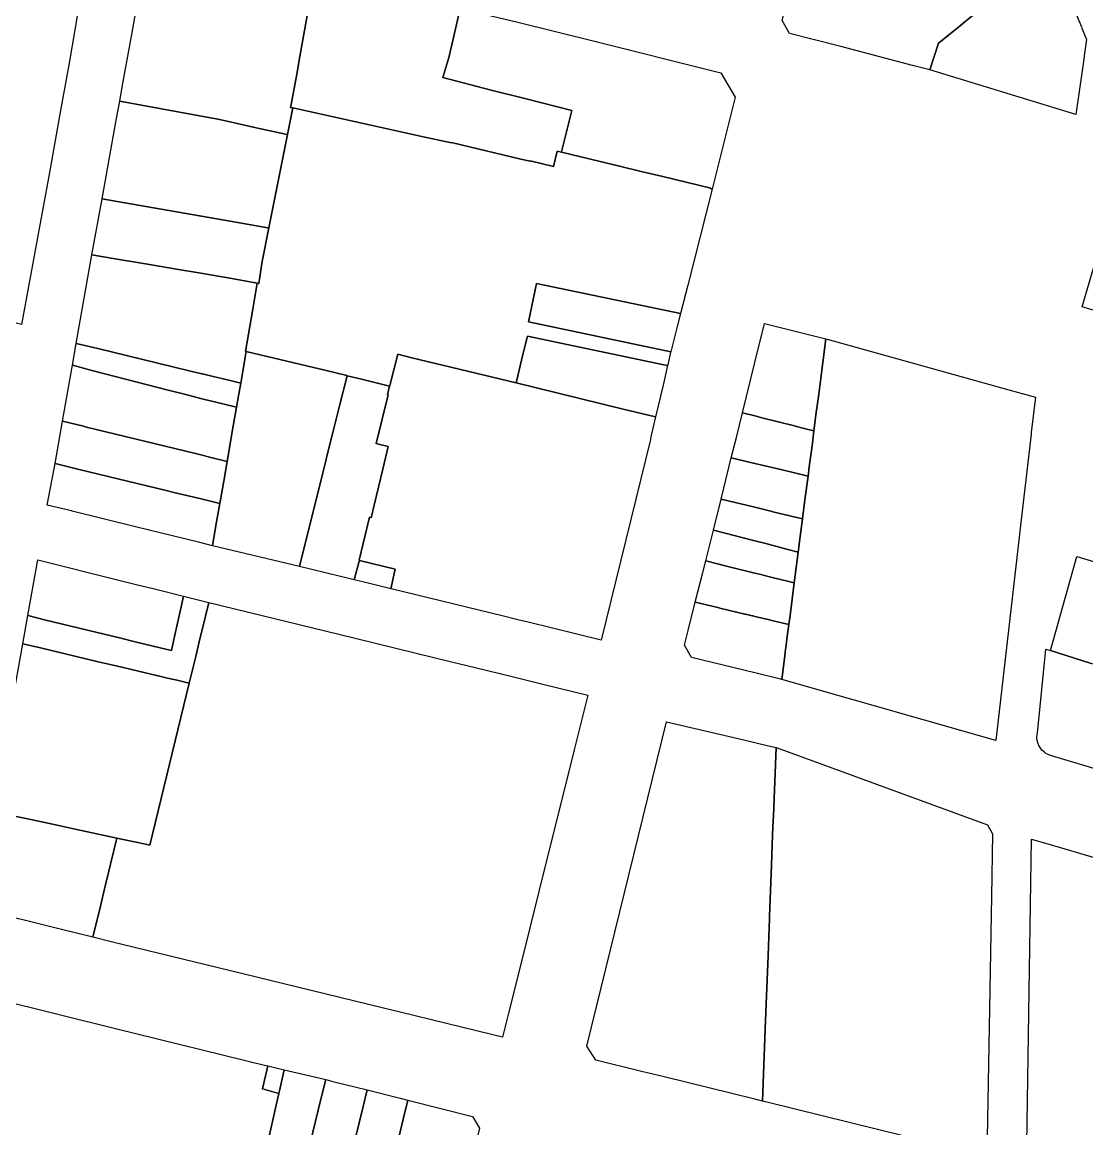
# Model space of a CAD drawing. Header units: metres. Extents: x 3 to 1005126, y 39 to 4383651.
# Drawn here: x 478801.9 to 478953.3, y 4372317.1 to 4372474.5 of the extents above; entities that cross this region are included whole.
import ezdxf

# ---------------------------------------------------------------- set-up
doc = ezdxf.new("R2010")
doc.units = ezdxf.units.M
doc.header["$MEASUREMENT"] = 0
doc.layers.add('TM_Llucmajor', color=7, linetype='Continuous')

msp = doc.modelspace()

# ---------------------------------------------------------------- linework, layer by layer
at = {"layer": 'TM_Llucmajor', "linetype": 'Continuous', "flags": 128}
for points in [[(478922.05, 4372485.61), (478927.72, 4372483.89), (478929.29, 4372483.41), (478938.5, 4372480.62), (478942.18, 4372479.59), (478939.91, 4372477.73), (478939.78, 4372477.63), (478936.68, 4372475.09), (478935.98, 4372474.52), (478935.36, 4372474.01), (478933.41, 4372472.42), (478932.92, 4372472.02), (478932.24, 4372471.46), (478931.01, 4372467.67), (478928.55, 4372468.32), (478918.37, 4372471.02), (478911.07, 4372472.84), (478910.02, 4372474.71), (478913.45, 4372488.22), (478922.05, 4372485.61)], [(478840.11, 4372462.34), (478840.44, 4372462.27), (478839.68, 4372458.47), (478839.4, 4372458.53), (478835.21, 4372459.46), (478831.08, 4372460.38), (478829.76, 4372460.67), (478818.9, 4372462.66), (478815.81, 4372463.23), (478815.92, 4372463.83), (478816.27, 4372465.76), (478816.65, 4372467.85), (478817.52, 4372472.69), (478818.39, 4372477.54), (478819.27, 4372482.42), (478820.06, 4372486.77), (478823.12, 4372486.05), (478831.36, 4372484.12), (478843.53, 4372481.26), (478841.43, 4372469.58), (478840.99, 4372467.06), (478840.19, 4372462.76), (478840.11, 4372462.34)], [(478953.01, 4372470.01), (478952.8, 4372468.56), (478951.77, 4372461.34), (478931.01, 4372467.67), (478932.24, 4372471.46), (478932.92, 4372472.02), (478933.41, 4372472.42), (478935.36, 4372474.01), (478935.98, 4372474.52), (478936.68, 4372475.09), (478939.78, 4372477.63), (478939.91, 4372477.73), (478942.18, 4372479.59), (478943, 4372480.26), (478945.17, 4372482.03), (478948.19, 4372484.5), (478949.49, 4372481.33), (478950.85, 4372478.01), (478952.57, 4372473.81), (478952.65, 4372473.61), (478953.3, 4372472.02), (478953.01, 4372470.01)], [(478886.89, 4372453.99), (478878.63, 4372455.99), (478878.64, 4372456.05), (478880.1, 4372461.92), (478873.42, 4372463.61), (478868.65, 4372464.81), (478861.74, 4372466.59), (478862.64, 4372469.6), (478862.77, 4372470.04), (478862.9, 4372470.63), (478864.22, 4372476.4), (478872.43, 4372474.47), (478882.59, 4372471.94), (478901.31, 4372467.26), (478903.34, 4372463.81), (478900.08, 4372450.71), (478899.87, 4372450.76), (478899.89, 4372450.85), (478893.03, 4372452.51), (478889.97, 4372453.25), (478886.89, 4372453.99)], [(478839.4, 4372458.53), (478839.68, 4372458.47), (478837.02, 4372445.2), (478836.87, 4372445.23), (478831.51, 4372446.17), (478828.53, 4372446.69), (478816.24, 4372448.83), (478813.33, 4372449.34), (478815.29, 4372460.51), (478815.81, 4372463.23), (478818.9, 4372462.66), (478829.76, 4372460.67), (478831.08, 4372460.38), (478835.21, 4372459.46), (478839.4, 4372458.53)], [(478873.93, 4372431.84), (478894.17, 4372427.59), (478894.15, 4372427.52), (478893.75, 4372425.76), (478893.72, 4372425.64), (478893.2, 4372425.75), (478873.78, 4372429.83), (478873.11, 4372427.03), (478872.27, 4372423.57), (478872.17, 4372423.16), (478857.37, 4372426.75), (478855.37, 4372427.24), (478854.22, 4372422.81), (478854.19, 4372422.71), (478850.02, 4372423.76), (478848.14, 4372424.2), (478848.13, 4372424.21), (478844.78, 4372425.03), (478843.38, 4372425.37), (478833.81, 4372427.62), (478833.69, 4372427.65), (478834.72, 4372433.65), (478835.36, 4372437.33), (478835.5, 4372437.3), (478835.58, 4372437.29), (478836.06, 4372440.44), (478837.02, 4372445.2), (478839.68, 4372458.47), (478840.44, 4372462.27), (478859.22, 4372458.13), (478862.98, 4372457.3), (478863, 4372457.36), (478872.83, 4372455), (478874.16, 4372454.68), (478874.18, 4372454.74), (478877.51, 4372453.92), (478878.04, 4372456.13), (478878.63, 4372455.99), (478886.89, 4372453.99), (478889.97, 4372453.25), (478893.03, 4372452.51), (478899.89, 4372450.85), (478899.87, 4372450.76), (478900.08, 4372450.71), (478896.59, 4372437.06), (478895.56, 4372433.02), (478875.09, 4372437.32), (478875.08, 4372437.3), (478873.93, 4372431.84)], [(478836.87, 4372445.23), (478837.02, 4372445.2), (478836.06, 4372440.44), (478835.58, 4372437.29), (478835.5, 4372437.3), (478835.36, 4372437.33), (478831.23, 4372438.11), (478830.1, 4372438.3), (478827.08, 4372438.81), (478824.18, 4372439.3), (478819.76, 4372440.05), (478814.9, 4372440.88), (478811.86, 4372441.4), (478813.33, 4372449.34), (478816.24, 4372448.83), (478828.53, 4372446.69), (478831.51, 4372446.17), (478836.87, 4372445.23)], [(478956.44, 4372432.87), (478952.67, 4372433.97), (478955.74, 4372444.53), (478956.58, 4372447.44), (478980.54, 4372440.3), (478979.66, 4372437.37), (478977.26, 4372429.4), (478976.51, 4372426.92), (478973.26, 4372427.89), (478971.62, 4372428.38), (478971.53, 4372428.41), (478967.66, 4372429.55), (478962.79, 4372431), (478961.6, 4372431.35), (478959.94, 4372431.84), (478959.8, 4372431.88), (478959.18, 4372432.06), (478957.39, 4372432.59), (478956.44, 4372432.87)], [(478833.81, 4372427.62), (478833.07, 4372423.42), (478833.02, 4372423.12), (478831.31, 4372423.54), (478828.89, 4372424.13), (478827.6, 4372424.44), (478827.47, 4372424.46), (478825.68, 4372424.89), (478823.34, 4372425.44), (478812.71, 4372428.05), (478809.62, 4372428.79), (478811.86, 4372441.4), (478814.9, 4372440.88), (478819.76, 4372440.05), (478824.18, 4372439.3), (478827.08, 4372438.81), (478830.1, 4372438.3), (478831.23, 4372438.11), (478835.36, 4372437.33), (478834.72, 4372433.65), (478833.69, 4372427.65), (478833.81, 4372427.62)], [(478873.93, 4372431.84), (478875.08, 4372437.3), (478875.09, 4372437.32), (478895.56, 4372433.02), (478895.09, 4372431.18), (478894.17, 4372427.59), (478873.93, 4372431.84)], [(478906.13, 4372418.48), (478904.37, 4372418.92), (478906.13, 4372426.06), (478907.5, 4372431.62), (478916.23, 4372429.43), (478915.36, 4372422.72), (478915.16, 4372421.18), (478915.08, 4372420.56), (478914.87, 4372418.95), (478914.53, 4372416.35), (478913.14, 4372416.7), (478911.84, 4372417.03), (478911.77, 4372417.05), (478907.3, 4372418.18), (478906.13, 4372418.48)], [(478887.4, 4372419.45), (478872.17, 4372423.16), (478872.27, 4372423.57), (478873.11, 4372427.03), (478873.78, 4372429.83), (478893.2, 4372425.75), (478893.72, 4372425.64), (478893.08, 4372422.86), (478892.02, 4372418.33), (478887.4, 4372419.45)], [(478944.06, 4372404.11), (478940.4, 4372372.32), (478909.95, 4372381), (478910.39, 4372384.36), (478910.51, 4372385.32), (478910.53, 4372385.5), (478910.79, 4372387.51), (478910.97, 4372388.83), (478911.13, 4372390.1), (478911.73, 4372394.73), (478912.3, 4372399.12), (478912.59, 4372401.34), (478912.68, 4372402.03), (478912.91, 4372403.83), (478913.26, 4372406.56), (478913.7, 4372409.91), (478913.87, 4372411.25), (478914.26, 4372414.24), (478914.53, 4372416.35), (478914.87, 4372418.95), (478915.08, 4372420.56), (478915.16, 4372421.18), (478915.36, 4372422.72), (478916.23, 4372429.43), (478916.43, 4372429.38), (478942.26, 4372422.18), (478946.02, 4372421.13), (478945.44, 4372416.12), (478945.41, 4372415.87), (478944.06, 4372404.11)], [(478812.03, 4372424.91), (478809.08, 4372425.67), (478809.62, 4372428.79), (478812.71, 4372428.05), (478823.34, 4372425.44), (478825.68, 4372424.89), (478827.47, 4372424.46), (478827.6, 4372424.44), (478828.89, 4372424.13), (478831.31, 4372423.54), (478833.02, 4372423.12), (478832.71, 4372421.31), (478832.43, 4372419.72), (478829.1, 4372420.53), (478827.67, 4372420.88), (478825.02, 4372421.57), (478822.72, 4372422.16), (478812.03, 4372424.91)], [(478848.14, 4372424.2), (478847.08, 4372419.91), (478846.12, 4372416.1), (478845.33, 4372412.94), (478845.12, 4372412.11), (478844.69, 4372410.39), (478844.2, 4372408.44), (478842.04, 4372399.76), (478841.37, 4372397.08), (478829, 4372400.02), (478829.5, 4372402.9), (478830.05, 4372406.04), (478830.6, 4372409.19), (478831.09, 4372412.01), (478831.87, 4372416.5), (478832.43, 4372419.72), (478832.71, 4372421.31), (478833.02, 4372423.12), (478833.07, 4372423.42), (478833.81, 4372427.62), (478843.38, 4372425.37), (478844.78, 4372425.03), (478848.13, 4372424.21), (478848.14, 4372424.2)], [(478851.52, 4372404.01), (478851.57, 4372404), (478851.99, 4372405.78), (478853.23, 4372410.92), (478854, 4372414.13), (478854, 4372414.15), (478852.8, 4372414.43), (478852.28, 4372414.56), (478854, 4372421.46), (478853.87, 4372421.49), (478854.19, 4372422.71), (478854.22, 4372422.81), (478855.37, 4372427.24), (478857.37, 4372426.75), (478872.17, 4372423.16), (478887.4, 4372419.45), (478892.02, 4372418.33), (478891.36, 4372415.49), (478891.28, 4372415.13), (478884.27, 4372386.58), (478873.88, 4372389.13), (478872.41, 4372389.48), (478870.37, 4372389.98), (478854.4, 4372393.9), (478854.35, 4372393.91), (478854.99, 4372396.67), (478849.89, 4372397.94), (478849.84, 4372397.95), (478851.32, 4372404.06), (478851.52, 4372404.01)], [(478810.66, 4372417.01), (478807.68, 4372417.73), (478809.08, 4372425.67), (478812.03, 4372424.91), (478822.72, 4372422.16), (478825.02, 4372421.57), (478827.67, 4372420.88), (478829.1, 4372420.53), (478832.43, 4372419.72), (478831.87, 4372416.5), (478831.09, 4372412.01), (478828.41, 4372412.67), (478827.71, 4372412.84), (478826.6, 4372413.11), (478826.38, 4372413.16), (478811.08, 4372416.9), (478810.66, 4372417.01)], [(478851.99, 4372405.78), (478851.57, 4372404), (478851.52, 4372404.01), (478851.32, 4372404.06), (478849.84, 4372397.95), (478849.89, 4372397.94), (478849.85, 4372397.81), (478849.15, 4372395.19), (478841.37, 4372397.08), (478842.04, 4372399.76), (478844.2, 4372408.44), (478844.69, 4372410.39), (478845.12, 4372412.11), (478845.33, 4372412.94), (478846.12, 4372416.1), (478847.08, 4372419.91), (478848.14, 4372424.2), (478850.02, 4372423.76), (478854.19, 4372422.71), (478853.87, 4372421.49), (478854, 4372421.46), (478852.28, 4372414.56), (478852.8, 4372414.43), (478854, 4372414.15), (478854, 4372414.13), (478853.23, 4372410.92), (478851.99, 4372405.78)], [(478906.13, 4372411.72), (478902.78, 4372412.52), (478903.5, 4372415.43), (478904.37, 4372418.92), (478906.13, 4372418.48), (478907.3, 4372418.18), (478911.77, 4372417.05), (478911.84, 4372417.03), (478913.14, 4372416.7), (478914.53, 4372416.35), (478914.26, 4372414.24), (478913.87, 4372411.25), (478913.7, 4372409.91), (478909.81, 4372410.84), (478906.13, 4372411.72)], [(478810.06, 4372410.88), (478806.62, 4372411.73), (478807.68, 4372417.73), (478810.66, 4372417.01), (478811.08, 4372416.9), (478826.38, 4372413.16), (478826.6, 4372413.11), (478827.71, 4372412.84), (478828.41, 4372412.67), (478831.09, 4372412.01), (478830.6, 4372409.19), (478830.05, 4372406.04), (478827.37, 4372406.69), (478823.5, 4372407.61), (478822.41, 4372407.87), (478810.06, 4372410.88)], [(478809.03, 4372404.95), (478808.94, 4372404.97), (478805.51, 4372405.78), (478806.62, 4372411.73), (478810.06, 4372410.88), (478822.41, 4372407.87), (478823.5, 4372407.61), (478827.37, 4372406.69), (478830.05, 4372406.04), (478829.5, 4372402.9), (478829, 4372400.02), (478827.22, 4372400.46), (478821.54, 4372401.86), (478819.99, 4372402.24), (478817.86, 4372402.77), (478809.03, 4372404.95)], [(478906.13, 4372405.48), (478901.33, 4372406.64), (478902.78, 4372412.52), (478906.13, 4372411.72), (478909.81, 4372410.84), (478913.7, 4372409.91), (478913.26, 4372406.56), (478912.91, 4372403.83), (478908.7, 4372404.85), (478908.59, 4372404.88), (478906.13, 4372405.48)], [(478903.37, 4372401.41), (478900.25, 4372402.21), (478901.33, 4372406.64), (478906.13, 4372405.48), (478908.59, 4372404.88), (478908.7, 4372404.85), (478912.91, 4372403.83), (478912.68, 4372402.03), (478912.59, 4372401.34), (478912.3, 4372399.12), (478910.8, 4372399.5), (478907.48, 4372400.36), (478906.13, 4372400.71), (478904.09, 4372401.23), (478903.37, 4372401.41)], [(478902.31, 4372397.07), (478899.15, 4372397.86), (478900.25, 4372402.21), (478903.37, 4372401.41), (478904.09, 4372401.23), (478906.13, 4372400.71), (478907.48, 4372400.36), (478910.8, 4372399.5), (478912.3, 4372399.12), (478911.73, 4372394.73), (478910.75, 4372394.97), (478909.95, 4372395.17), (478908.78, 4372395.46), (478907.29, 4372395.83), (478906.98, 4372395.91), (478906.13, 4372396.12), (478902.85, 4372396.94), (478902.31, 4372397.07)], [(478805.28, 4372389.45), (478802.74, 4372390.08), (478804.15, 4372398.01), (478815.69, 4372395.13), (478818.15, 4372394.52), (478820.77, 4372393.87), (478824.9, 4372392.84), (478824.46, 4372390.9), (478823.61, 4372387.1), (478823.16, 4372385.11), (478821.76, 4372385.45), (478818.02, 4372386.36), (478815.79, 4372386.9), (478805.28, 4372389.45)], [(478854.35, 4372393.91), (478850.76, 4372394.78), (478849.15, 4372395.19), (478849.85, 4372397.81), (478849.89, 4372397.94), (478854.99, 4372396.67), (478854.35, 4372393.91)], [(478900.88, 4372391.22), (478897.65, 4372391.98), (478898.73, 4372396.22), (478899.15, 4372397.86), (478902.31, 4372397.07), (478902.85, 4372396.94), (478906.13, 4372396.12), (478906.98, 4372395.91), (478907.29, 4372395.83), (478908.78, 4372395.46), (478909.95, 4372395.17), (478910.75, 4372394.97), (478911.73, 4372394.73), (478911.13, 4372390.1), (478910.97, 4372388.83), (478909.34, 4372389.21), (478908.74, 4372389.35), (478908.23, 4372389.47), (478906.13, 4372389.97), (478905.87, 4372390.03), (478905.76, 4372390.06), (478904.78, 4372390.29), (478904.69, 4372390.31), (478901.13, 4372391.16), (478900.88, 4372391.22)], [(478953.83, 4372383.33), (478948.17, 4372385.1), (478951.03, 4372395.26), (478951.94, 4372398.47), (478960.44, 4372395.94), (478962.41, 4372395.36), (478971.15, 4372392.76), (478973.15, 4372392.17), (478981.01, 4372389.83), (478980.02, 4372386.65), (478977.98, 4372380.06), (478977.49, 4372378.49), (478977.38, 4372378.15), (478976.77, 4372376.15), (478975.45, 4372376.56), (478971.84, 4372377.69), (478965.96, 4372379.53), (478959.94, 4372381.42), (478956.58, 4372382.47), (478953.83, 4372383.33)], [(478804.55, 4372385.48), (478802.01, 4372386.09), (478802.74, 4372390.08), (478805.28, 4372389.45), (478815.79, 4372386.9), (478818.02, 4372386.36), (478821.76, 4372385.45), (478823.16, 4372385.11), (478823.61, 4372387.1), (478824.46, 4372390.9), (478824.9, 4372392.84), (478828.49, 4372391.94), (478828.02, 4372390.01), (478827.08, 4372386.18), (478826.62, 4372384.27), (478825.7, 4372380.48), (478823.97, 4372380.88), (478823.05, 4372381.09), (478822.23, 4372381.28), (478821.67, 4372381.41), (478815.3, 4372382.93), (478812.75, 4372383.53), (478804.55, 4372385.48)], [(478814.6, 4372343.71), (478811.99, 4372344.34), (478813.06, 4372348.77), (478813.66, 4372351.22), (478813.75, 4372351.6), (478814.28, 4372353.76), (478814.52, 4372354.74), (478815.41, 4372358.44), (478817.45, 4372358), (478818.37, 4372357.8), (478820.11, 4372357.42), (478825.7, 4372380.48), (478826.62, 4372384.27), (478827.08, 4372386.18), (478828.02, 4372390.01), (478828.49, 4372391.94), (478846.97, 4372387.46), (478862.97, 4372383.53), (478866.37, 4372382.7), (478871.62, 4372381.41), (478876, 4372380.33), (478882.36, 4372378.77), (478881.66, 4372375.91), (478880.44, 4372371.01), (478877.25, 4372358.23), (478876.7, 4372356.03), (478872.83, 4372340.52), (478871.04, 4372333.37), (478870.24, 4372330.15), (478868.86, 4372330.49), (478855.68, 4372333.7), (478853.13, 4372334.33), (478833.15, 4372339.18), (478814.6, 4372343.71)], [(478906.13, 4372381.94), (478897.14, 4372384.14), (478896.13, 4372385.9), (478896.65, 4372387.97), (478897.65, 4372391.98), (478900.88, 4372391.22), (478901.13, 4372391.16), (478904.69, 4372390.31), (478904.78, 4372390.29), (478905.76, 4372390.06), (478905.87, 4372390.03), (478906.13, 4372389.97), (478908.23, 4372389.47), (478908.74, 4372389.35), (478909.34, 4372389.21), (478910.97, 4372388.83), (478910.79, 4372387.51), (478910.53, 4372385.5), (478910.51, 4372385.32), (478910.39, 4372384.36), (478909.95, 4372381), (478906.13, 4372381.94)], [(478800.41, 4372361.68), (478797.79, 4372362.24), (478798.82, 4372368.07), (478799.89, 4372374.09), (478800.26, 4372376.2), (478800.98, 4372380.26), (478802.01, 4372386.09), (478804.55, 4372385.48), (478812.75, 4372383.53), (478815.3, 4372382.93), (478821.67, 4372381.41), (478822.23, 4372381.28), (478823.05, 4372381.09), (478823.97, 4372380.88), (478825.7, 4372380.48), (478820.11, 4372357.42), (478818.37, 4372357.8), (478817.45, 4372358), (478815.41, 4372358.44), (478809.49, 4372359.72), (478806.93, 4372360.27), (478803.16, 4372361.09), (478800.41, 4372361.68)], [(478909.14, 4372371.33), (478908.77, 4372361.62), (478908.71, 4372360.16), (478908.66, 4372358.83), (478908.56, 4372356.07), (478908.5, 4372354.55), (478908.46, 4372353.38), (478908.22, 4372347.34), (478908.21, 4372346.98), (478908.16, 4372345.74), (478908.01, 4372341.77), (478907.96, 4372340.55), (478907.71, 4372333.79), (478907.7, 4372333.52), (478907.66, 4372332.54), (478907.22, 4372321.05), (478906.13, 4372321.32), (478893.25, 4372324.48), (478890.03, 4372325.27), (478883.52, 4372326.87), (478882.26, 4372328.87), (478883.62, 4372334.44), (478893.56, 4372375), (478904.56, 4372372.41), (478908.06, 4372371.58), (478909.14, 4372371.33)], [(478909.82, 4372371.08), (478915.28, 4372369.08), (478939.2, 4372360.31), (478939.92, 4372359.07), (478939.77, 4372350.13), (478939.36, 4372326.3), (478939.14, 4372313.17), (478907.85, 4372320.9), (478907.22, 4372321.05), (478907.66, 4372332.54), (478907.7, 4372333.52), (478907.71, 4372333.79), (478907.96, 4372340.55), (478908.01, 4372341.77), (478908.16, 4372345.74), (478908.21, 4372346.98), (478908.22, 4372347.34), (478908.46, 4372353.38), (478908.5, 4372354.55), (478908.56, 4372356.07), (478908.66, 4372358.83), (478908.71, 4372360.16), (478908.77, 4372361.62), (478909.14, 4372371.33), (478909.82, 4372371.08)], [(478797.23, 4372347.99), (478795.36, 4372348.48), (478795.87, 4372350.98), (478796.28, 4372353.04), (478796.67, 4372355.38), (478797.79, 4372362.24), (478800.41, 4372361.68), (478803.16, 4372361.09), (478806.93, 4372360.27), (478809.49, 4372359.72), (478815.41, 4372358.44), (478814.52, 4372354.74), (478814.28, 4372353.76), (478813.75, 4372351.6), (478813.66, 4372351.22), (478813.06, 4372348.77), (478811.99, 4372344.34), (478809.67, 4372344.91), (478807.51, 4372345.45), (478803.17, 4372346.52), (478800.27, 4372347.23), (478798.33, 4372347.71), (478797.23, 4372347.99)], [(478947.55, 4372311.15), (478944.74, 4372311.83), (478945.45, 4372358.3), (478948.58, 4372357.38), (478963.27, 4372353.07), (478966.05, 4372352.26), (478968.9, 4372351.42), (478971.38, 4372350.69), (478985.4, 4372346.58), (478981.24, 4372328.75), (478980.1, 4372323.85), (478976.58, 4372308.79), (478975.53, 4372304.28), (478968.66, 4372305.97), (478961.06, 4372307.83), (478958.49, 4372308.46), (478955.33, 4372309.24), (478954.04, 4372309.55), (478947.55, 4372311.15)], [(478838.58, 4372299.48), (478833.58, 4372300.67), (478835.11, 4372307.44), (478835.72, 4372310.1), (478837.93, 4372319.87), (478838.44, 4372322.13), (478838.62, 4372322.94), (478839.2, 4372325.48), (478844.13, 4372324.34), (478845.1, 4372324.1), (478844.47, 4372321.52), (478842.11, 4372311.77), (478841.4, 4372308.79), (478840.95, 4372306.96), (478840.75, 4372306.15), (478839.11, 4372299.35), (478838.58, 4372299.48)], [(478838.44, 4372322.13), (478836.12, 4372322.78), (478836.87, 4372326.05), (478838.03, 4372325.77), (478839.2, 4372325.48), (478838.62, 4372322.94), (478838.44, 4372322.13)], [(478844.99, 4372297.95), (478839.11, 4372299.35), (478840.75, 4372306.15), (478840.95, 4372306.96), (478841.4, 4372308.79), (478842.11, 4372311.77), (478844.47, 4372321.52), (478845.1, 4372324.1), (478846.12, 4372323.85), (478850.99, 4372322.63), (478850.36, 4372320.09), (478848, 4372310.36), (478846.9, 4372305.77), (478846.58, 4372304.48), (478845.78, 4372301.22), (478844.99, 4372297.95)], [(478850.87, 4372296.54), (478844.99, 4372297.95), (478845.78, 4372301.22), (478846.58, 4372304.48), (478846.9, 4372305.77), (478848, 4372310.36), (478850.36, 4372320.09), (478850.99, 4372322.63), (478855.69, 4372321.46), (478856.78, 4372321.19), (478856.18, 4372318.69), (478853.94, 4372309.35), (478852.75, 4372304.36), (478851.96, 4372301.08), (478851.47, 4372299.04), (478850.87, 4372296.54)], [(478853.19, 4372295.99), (478850.87, 4372296.54), (478851.47, 4372299.04), (478851.96, 4372301.08), (478852.75, 4372304.36), (478853.94, 4372309.35), (478856.18, 4372318.69), (478856.78, 4372321.19), (478865.97, 4372318.87), (478866.99, 4372317.19), (478863.79, 4372304.21), (478862.4, 4372298.51), (478861.59, 4372295.24), (478861.3, 4372294.05), (478858.27, 4372294.77), (478856.32, 4372295.24), (478853.83, 4372295.84), (478853.19, 4372295.99)]]:
    msp.add_lwpolyline(points, close=True, dxfattribs=at)
for points in [[(478864.22, 4372476.4), (478862.9, 4372470.63), (478862.77, 4372470.04), (478862.64, 4372469.6), (478861.74, 4372466.59), (478861.74, 4372466.59), (478868.65, 4372464.81), (478873.42, 4372463.61), (478880.1, 4372461.92), (478878.64, 4372456.05), (478878.63, 4372455.99), (478878.04, 4372456.13), (478877.51, 4372453.92), (478874.18, 4372454.74), (478874.16, 4372454.68), (478872.83, 4372455), (478863, 4372457.36), (478862.98, 4372457.3), (478859.22, 4372458.13), (478840.44, 4372462.27), (478840.11, 4372462.34), (478840.19, 4372462.76), (478840.99, 4372467.06), (478841.43, 4372469.58), (478843.53, 4372481.26)], [(478809.79, 4372475.6), (478808.69, 4372468.91), (478807.21, 4372460.84), (478805.81, 4372453.1), (478801.85, 4372431.49), (478799.95, 4372431.95), (478799.7, 4372432.01), (478798.93, 4372432.19), (478798.81, 4372432.22), (478788.44, 4372434.71), (478778.5, 4372437.1), (478772.9, 4372438.45), (478768.96, 4372439.4), (478769.88, 4372444.28), (478770.46, 4372447.33), (478773.97, 4372446.52), (478776.4, 4372445.95), (478778.03, 4372445.56), (478785.26, 4372474.65)], [(478955.3, 4372368.08), (478952.76, 4372368.83), (478952.29, 4372368.97), (478948.78, 4372370.02), (478948.78, 4372370.02), (478947.94, 4372370.27), (478947.49, 4372370.49), (478947.25, 4372370.7), (478946.96, 4372370.96), (478946.71, 4372371.32), (478946.51, 4372371.62), (478946.37, 4372372.01), (478946.27, 4372372.32), (478946.22, 4372372.81), (478946.35, 4372373.84), (478947.52, 4372385.3), (478948.17, 4372385.1), (478953.83, 4372383.33)], [(478798.21, 4372335.58), (478815.22, 4372331.35), (478836.59, 4372326.12), (478836.87, 4372326.05), (478836.12, 4372322.78), (478838.44, 4372322.13), (478837.93, 4372319.87), (478835.72, 4372310.1)]]:
    msp.add_lwpolyline(points, dxfattribs=at)

doc.saveas('drawing.dxf')
